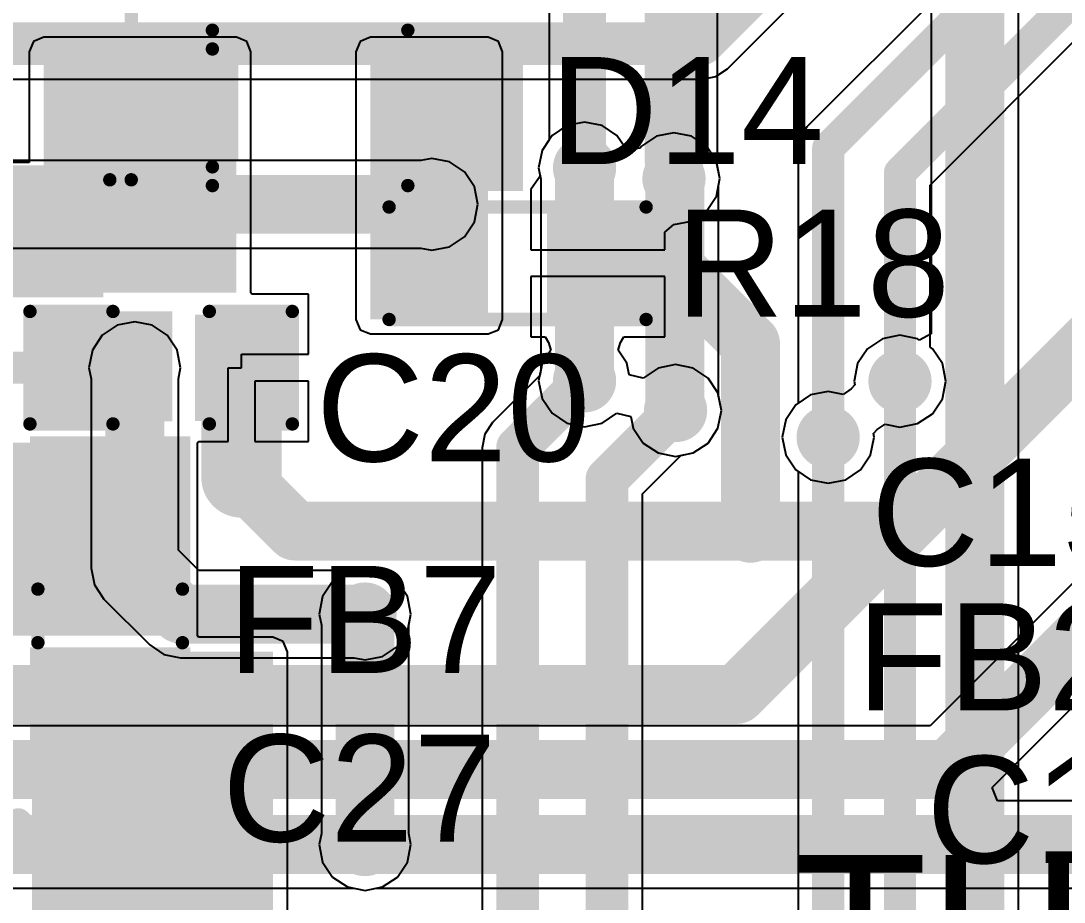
# Model space of a CAD drawing. Header units: millimetres. Extents: x -0.27 to 4.7, y -0.39 to 2.83.
# Drawn here: x 3.1185 to 3.5081, y 0.3464 to 0.6755 of the extents above; entities that cross this region are included whole.
import ezdxf

# ---------------------------------------------------------------- set-up
doc = ezdxf.new("R2010")
doc.units = ezdxf.units.MM
doc.header["$MEASUREMENT"] = 0
for name, color, linetype in [('BottomLayer', 5, 'Continuous'), ('BottomSolder', 6, 'Continuous'), ('TopLayer', 1, 'Continuous'), ('TopOverlay', 2, 'Continuous'), ('TopPaste', 8, 'Continuous'), ('TopSolder', 216, 'Continuous'), ('ViaHoleLayer', 16, 'Continuous')]:
    doc.layers.add(name, color=color, linetype=linetype)
doc.styles.add('Arial', font='', dxfattribs={"height": 0.2})
doc.styles.get('Arial').set_extended_font_data('Arial')

# ---------------------------------------------------------------- blocks, each defined once
blk = doc.blocks.new('14_TSSOP_50')
at = {"layer": 'TopLayer'}
for points in [[(-0.12992, 0.08563), (-0.08858, 0.08563), (-0.08858, 0.06791), (-0.12992, 0.06791)], [(0.08858, 0.08563), (0.12992, 0.08563), (0.12992, 0.06791), (0.08858, 0.06791)], [(-0.12992, 0.06004), (-0.08858, 0.06004), (-0.08858, 0.04232), (-0.12992, 0.04232)], [(0.08858, 0.06004), (0.12992, 0.06004), (0.12992, 0.04232), (0.08858, 0.04232)], [(-0.12992, 0.03445), (-0.08858, 0.03445), (-0.08858, 0.01673), (-0.12992, 0.01673)], [(0.08858, 0.03445), (0.12992, 0.03445), (0.12992, 0.01673), (0.08858, 0.01673)], [(-0.12992, 0.00886), (-0.08858, 0.00886), (-0.08858, -0.00886), (-0.12992, -0.00886)], [(0.08858, 0.00886), (0.12992, 0.00886), (0.12992, -0.00886), (0.08858, -0.00886)], [(-0.12992, -0.01673), (-0.08858, -0.01673), (-0.08858, -0.03445), (-0.12992, -0.03445)], [(0.08858, -0.01673), (0.12992, -0.01673), (0.12992, -0.03445), (0.08858, -0.03445)], [(-0.12992, -0.04232), (-0.08858, -0.04232), (-0.08858, -0.06004), (-0.12992, -0.06004)], [(0.08858, -0.04232), (0.12992, -0.04232), (0.12992, -0.06004), (0.08858, -0.06004)], [(-0.12992, -0.06791), (-0.08858, -0.06791), (-0.08858, -0.08563), (-0.12992, -0.08563)], [(0.08858, -0.06791), (0.12992, -0.06791), (0.12992, -0.08563), (0.08858, -0.08563)]]:
    blk.add_hatch(color=1, dxfattribs=at).paths.add_polyline_path(points)
at = {"layer": 'TopOverlay'}
blk.add_hatch(color=2, dxfattribs=at).paths.add_polyline_path([(-0.084, 0.068), (-0.073, 0.068), (-0.073, 0.086), (-0.084, 0.086)])
at = {"layer": 'TopPaste'}
for points in [[(-0.12992, 0.08563), (-0.08858, 0.08563), (-0.08858, 0.06791), (-0.12992, 0.06791)], [(0.08858, 0.08563), (0.12992, 0.08563), (0.12992, 0.06791), (0.08858, 0.06791)], [(-0.12992, 0.06004), (-0.08858, 0.06004), (-0.08858, 0.04232), (-0.12992, 0.04232)], [(0.08858, 0.06004), (0.12992, 0.06004), (0.12992, 0.04232), (0.08858, 0.04232)], [(-0.12992, 0.03445), (-0.08858, 0.03445), (-0.08858, 0.01673), (-0.12992, 0.01673)], [(0.08858, 0.03445), (0.12992, 0.03445), (0.12992, 0.01673), (0.08858, 0.01673)], [(-0.12992, 0.00886), (-0.08858, 0.00886), (-0.08858, -0.00886), (-0.12992, -0.00886)], [(0.08858, 0.00886), (0.12992, 0.00886), (0.12992, -0.00886), (0.08858, -0.00886)], [(-0.12992, -0.01673), (-0.08858, -0.01673), (-0.08858, -0.03445), (-0.12992, -0.03445)], [(0.08858, -0.01673), (0.12992, -0.01673), (0.12992, -0.03445), (0.08858, -0.03445)], [(-0.12992, -0.04232), (-0.08858, -0.04232), (-0.08858, -0.06004), (-0.12992, -0.06004)], [(0.08858, -0.04232), (0.12992, -0.04232), (0.12992, -0.06004), (0.08858, -0.06004)], [(-0.12992, -0.06791), (-0.08858, -0.06791), (-0.08858, -0.08563), (-0.12992, -0.08563)], [(0.08858, -0.06791), (0.12992, -0.06791), (0.12992, -0.08563), (0.08858, -0.08563)]]:
    blk.add_hatch(color=8, dxfattribs=at).paths.add_polyline_path(points)
at = {"layer": 'TopSolder'}
for points in [[(-0.13392, 0.08963), (-0.08458, 0.08963), (-0.08458, 0.06391), (-0.13392, 0.06391)], [(0.08458, 0.08963), (0.13392, 0.08963), (0.13392, 0.06391), (0.08458, 0.06391)], [(-0.13392, 0.06404), (-0.08458, 0.06404), (-0.08458, 0.03832), (-0.13392, 0.03832)], [(0.08458, 0.06404), (0.13392, 0.06404), (0.13392, 0.03832), (0.08458, 0.03832)], [(-0.13392, 0.03845), (-0.08458, 0.03845), (-0.08458, 0.01273), (-0.13392, 0.01273)], [(0.08458, 0.03845), (0.13392, 0.03845), (0.13392, 0.01273), (0.08458, 0.01273)], [(-0.13392, 0.01286), (-0.08458, 0.01286), (-0.08458, -0.01286), (-0.13392, -0.01286)], [(0.08458, 0.01286), (0.13392, 0.01286), (0.13392, -0.01286), (0.08458, -0.01286)], [(-0.13392, -0.01273), (-0.08458, -0.01273), (-0.08458, -0.03845), (-0.13392, -0.03845)], [(0.08458, -0.01273), (0.13392, -0.01273), (0.13392, -0.03845), (0.08458, -0.03845)], [(-0.13392, -0.03832), (-0.08458, -0.03832), (-0.08458, -0.06404), (-0.13392, -0.06404)], [(0.08458, -0.03832), (0.13392, -0.03832), (0.13392, -0.06404), (0.08458, -0.06404)], [(-0.13392, -0.06391), (-0.08458, -0.06391), (-0.08458, -0.08963), (-0.13392, -0.08963)], [(0.08458, -0.06391), (0.13392, -0.06391), (0.13392, -0.08963), (0.08458, -0.08963)]]:
    blk.add_hatch(color=216, dxfattribs=at).paths.add_polyline_path(points)
at = {"layer": 'TopOverlay'}
for points, const_width in [([(-0.09, 0.1), (-0.09, 0.092)], 0.005), ([(-0.09, 0.1), (0.09, 0.1)], 0.005), ([(0.09, 0.1), (0.09, 0.092)], 0.005), ([(-0.141, 0.082), (-0.141, 0.072)], 0.00787), ([(-0.141, 0.082), (-0.136, 0.077)], 0.00787), ([(-0.136, 0.077), (-0.141, 0.072)], 0.00787), ([(-0.09, -0.092), (-0.09, -0.1)], 0.005), ([(0.09, -0.092), (0.09, -0.1)], 0.005), ([(-0.09, -0.1), (0.09, -0.1)], 0.005)]:
    blk.add_lwpolyline(points, dxfattribs=dict(at, const_width=const_width))
for points, const_width in [([(-0.09125, 0.1, 1), (-0.08875, 0.1, 1)], 0.0025), ([(-0.09125, 0.1, 1), (-0.08875, 0.1, 1)], 0.0025), ([(0.08875, 0.1, 1), (0.09125, 0.1, 1)], 0.0025), ([(0.08875, 0.1, 1), (0.09125, 0.1, 1)], 0.0025), ([(-0.09125, 0.092, 1), (-0.08875, 0.092, 1)], 0.0025), ([(0.08875, 0.092, 1), (0.09125, 0.092, 1)], 0.0025), ([(-0.14297, 0.082, 1), (-0.13903, 0.082, 1)], 0.00394), ([(-0.14297, 0.082, 1), (-0.13903, 0.082, 1)], 0.00394), ([(-0.13797, 0.077, 1), (-0.13403, 0.077, 1)], 0.00394), ([(-0.13797, 0.077, 1), (-0.13403, 0.077, 1)], 0.00394), ([(-0.14297, 0.072, 1), (-0.13903, 0.072, 1)], 0.00394), ([(-0.14297, 0.072, 1), (-0.13903, 0.072, 1)], 0.00394), ([(-0.09125, -0.092, 1), (-0.08875, -0.092, 1)], 0.0025), ([(0.08875, -0.092, 1), (0.09125, -0.092, 1)], 0.0025), ([(-0.09125, -0.1, 1), (-0.08875, -0.1, 1)], 0.0025), ([(-0.09125, -0.1, 1), (-0.08875, -0.1, 1)], 0.0025), ([(0.08875, -0.1, 1), (0.09125, -0.1, 1)], 0.0025), ([(0.08875, -0.1, 1), (0.09125, -0.1, 1)], 0.0025)]:
    blk.add_lwpolyline(points, format="xyb", close=True, dxfattribs=dict(at, const_width=const_width))
blk = doc.blocks.new('R___0603_84')
at = {"layer": 'TopLayer'}
for points in [[(-0.015, 0.0175), (-0.015, -0.0175), (-0.045, -0.0175), (-0.045, 0.0175)], [(0.045, 0.0175), (0.045, -0.0175), (0.015, -0.0175), (0.015, 0.0175)]]:
    blk.add_hatch(color=1, dxfattribs=at).paths.add_polyline_path(points)
at = {"layer": 'TopPaste'}
for points in [[(-0.015, 0.0175), (-0.015, -0.0175), (-0.045, -0.0175), (-0.045, 0.0175)], [(0.045, 0.0175), (0.045, -0.0175), (0.015, -0.0175), (0.015, 0.0175)]]:
    blk.add_hatch(color=8, dxfattribs=at).paths.add_polyline_path(points)
at = {"layer": 'TopSolder'}
for points in [[(-0.011, 0.0215), (-0.011, -0.0215), (-0.049, -0.0215), (-0.049, 0.0215)], [(0.049, 0.0215), (0.049, -0.0215), (0.011, -0.0215), (0.011, 0.0215)]]:
    blk.add_hatch(color=216, dxfattribs=at).paths.add_polyline_path(points)
at = {"layer": 'TopOverlay', "const_width": 0.005}
for points in [[(-0.048, 0.021), (-0.048, -0.021)], [(0.048, 0.021), (-0.048, 0.021)], [(0.048, 0.021), (0.048, -0.021)], [(0.048, -0.021), (-0.048, -0.021)]]:
    blk.add_lwpolyline(points, dxfattribs=at)
at = {"layer": 'TopOverlay', "const_width": 0.0025}
for points in [[(-0.04925, 0.021, 1), (-0.04675, 0.021, 1)], [(-0.04925, 0.021, 1), (-0.04675, 0.021, 1)], [(0.04675, 0.021, 1), (0.04925, 0.021, 1)], [(0.04675, 0.021, 1), (0.04925, 0.021, 1)], [(-0.04925, -0.021, 1), (-0.04675, -0.021, 1)], [(-0.04925, -0.021, 1), (-0.04675, -0.021, 1)], [(0.04675, -0.021, 1), (0.04925, -0.021, 1)], [(0.04675, -0.021, 1), (0.04925, -0.021, 1)]]:
    blk.add_lwpolyline(points, format="xyb", close=True, dxfattribs=at)
blk = doc.blocks.new('I___0805_128')
at = {"layer": 'TopLayer'}
for points in [[(-0.06299, 0.02598), (-0.01575, 0.02598), (-0.01575, -0.02598), (-0.06299, -0.02598)], [(0.01575, 0.02598), (0.06299, 0.02598), (0.06299, -0.02598), (0.01575, -0.02598)]]:
    blk.add_hatch(color=1, dxfattribs=at).paths.add_polyline_path(points)
at = {"layer": 'TopPaste'}
for points in [[(-0.06299, 0.02598), (-0.01575, 0.02598), (-0.01575, -0.02598), (-0.06299, -0.02598)], [(0.01575, 0.02598), (0.06299, 0.02598), (0.06299, -0.02598), (0.01575, -0.02598)]]:
    blk.add_hatch(color=8, dxfattribs=at).paths.add_polyline_path(points)
at = {"layer": 'TopSolder'}
for points in [[(-0.06699, 0.02998), (-0.01175, 0.02998), (-0.01175, -0.02998), (-0.06699, -0.02998)], [(0.01175, 0.02998), (0.06699, 0.02998), (0.06699, -0.02998), (0.01175, -0.02998)]]:
    blk.add_hatch(color=216, dxfattribs=at).paths.add_polyline_path(points)
at = {"layer": 'TopOverlay', "const_width": 0.005}
for points in [[(-0.01, 0.027), (0.01, 0.027)], [(-0.01, -0.027), (0.01, -0.027)]]:
    blk.add_lwpolyline(points, dxfattribs=at)
at = {"layer": 'TopOverlay', "const_width": 0.0025}
for points in [[(-0.01125, 0.027, 1), (-0.00875, 0.027, 1)], [(0.00875, 0.027, 1), (0.01125, 0.027, 1)], [(-0.01125, -0.027, 1), (-0.00875, -0.027, 1)], [(0.00875, -0.027, 1), (0.01125, -0.027, 1)]]:
    blk.add_lwpolyline(points, format="xyb", close=True, dxfattribs=at)
blk = doc.blocks.new('SOD_323_153')
at = {"layer": 'TopLayer'}
for points in [[(-0.02953, -0.01772), (-0.06102, -0.01772), (-0.06102, 0.01772), (-0.02953, 0.01772)], [(0.06102, -0.01772), (0.02953, -0.01772), (0.02953, 0.01772), (0.06102, 0.01772)]]:
    blk.add_hatch(color=1, dxfattribs=at).paths.add_polyline_path(points)
at = {"layer": 'TopOverlay'}
for points in [[(-0.079, 0.019), (-0.036, 0.019), (-0.036, 0.031), (-0.079, 0.031)], [(-0.079, -0.02), (-0.062, -0.02), (-0.062, 0.02), (-0.079, 0.02)], [(-0.079, -0.031), (-0.036, -0.031), (-0.036, -0.019), (-0.079, -0.019)]]:
    blk.add_hatch(color=2, dxfattribs=at).paths.add_polyline_path(points)
at = {"layer": 'TopPaste'}
for points in [[(-0.02953, -0.01772), (-0.06102, -0.01772), (-0.06102, 0.01772), (-0.02953, 0.01772)], [(0.06102, -0.01772), (0.02953, -0.01772), (0.02953, 0.01772), (0.06102, 0.01772)]]:
    blk.add_hatch(color=8, dxfattribs=at).paths.add_polyline_path(points)
at = {"layer": 'TopSolder'}
for points in [[(-0.02736, -0.01988), (-0.06319, -0.01988), (-0.06319, 0.01988), (-0.02736, 0.01988)], [(0.06319, -0.01988), (0.02736, -0.01988), (0.02736, 0.01988), (0.06319, 0.01988)]]:
    blk.add_hatch(color=216, dxfattribs=at).paths.add_polyline_path(points)
at = {"layer": 'TopOverlay', "const_width": 0.005}
for points in [[(0.037, 0.029), (-0.036, 0.029)], [(0.037, 0.029), (0.037, 0.022)], [(0.037, -0.022), (0.037, -0.029)], [(0.037, -0.029), (-0.036, -0.029)]]:
    blk.add_lwpolyline(points, dxfattribs=at)
at = {"layer": 'TopOverlay', "const_width": 0.0025}
for points in [[(-0.03725, 0.029, 1), (-0.03475, 0.029, 1)], [(0.03575, 0.029, 1), (0.03825, 0.029, 1)], [(0.03575, 0.029, 1), (0.03825, 0.029, 1)], [(0.03575, 0.022, 1), (0.03825, 0.022, 1)], [(0.03575, -0.022, 1), (0.03825, -0.022, 1)], [(-0.03725, -0.029, 1), (-0.03475, -0.029, 1)], [(0.03575, -0.029, 1), (0.03825, -0.029, 1)], [(0.03575, -0.029, 1), (0.03825, -0.029, 1)]]:
    blk.add_lwpolyline(points, format="xyb", close=True, dxfattribs=at)
blk = doc.blocks.new('C___0603_197')
at = {"layer": 'TopLayer'}
for points in [[(-0.015, 0.0175), (-0.015, -0.0175), (-0.045, -0.0175), (-0.045, 0.0175)], [(0.045, 0.0175), (0.045, -0.0175), (0.015, -0.0175), (0.015, 0.0175)]]:
    blk.add_hatch(color=1, dxfattribs=at).paths.add_polyline_path(points)
at = {"layer": 'TopPaste'}
for points in [[(-0.015, 0.0175), (-0.015, -0.0175), (-0.045, -0.0175), (-0.045, 0.0175)], [(0.045, 0.0175), (0.045, -0.0175), (0.015, -0.0175), (0.015, 0.0175)]]:
    blk.add_hatch(color=8, dxfattribs=at).paths.add_polyline_path(points)
at = {"layer": 'TopSolder'}
for points in [[(-0.01264, 0.01986), (-0.01264, -0.01986), (-0.04736, -0.01986), (-0.04736, 0.01986)], [(0.04736, 0.01986), (0.04736, -0.01986), (0.01264, -0.01986), (0.01264, 0.01986)]]:
    blk.add_hatch(color=216, dxfattribs=at).paths.add_polyline_path(points)
at = {"layer": 'TopOverlay', "const_width": 0.005}
for points in [[(-0.049, 0.021), (-0.049, -0.021)], [(-0.018, 0.021), (-0.049, 0.021)], [(0.049, 0.021), (0.018, 0.021)], [(0.049, 0.021), (0.049, -0.021)], [(-0.018, -0.021), (-0.049, -0.021)], [(0.049, -0.021), (0.018, -0.021)]]:
    blk.add_lwpolyline(points, dxfattribs=at)
at = {"layer": 'TopOverlay', "const_width": 0.0025}
for points in [[(-0.05025, 0.021, 1), (-0.04775, 0.021, 1)], [(-0.05025, 0.021, 1), (-0.04775, 0.021, 1)], [(-0.01925, 0.021, 1), (-0.01675, 0.021, 1)], [(0.01675, 0.021, 1), (0.01925, 0.021, 1)], [(0.04775, 0.021, 1), (0.05025, 0.021, 1)], [(0.04775, 0.021, 1), (0.05025, 0.021, 1)], [(-0.05025, -0.021, 1), (-0.04775, -0.021, 1)], [(-0.05025, -0.021, 1), (-0.04775, -0.021, 1)], [(-0.01925, -0.021, 1), (-0.01675, -0.021, 1)], [(0.01675, -0.021, 1), (0.01925, -0.021, 1)], [(0.04775, -0.021, 1), (0.05025, -0.021, 1)], [(0.04775, -0.021, 1), (0.05025, -0.021, 1)]]:
    blk.add_lwpolyline(points, format="xyb", close=True, dxfattribs=at)

msp = doc.modelspace()

# ---------------------------------------------------------------- hatches: boundary and pattern name
at = {"layer": 'BottomLayer'}
h = msp.add_hatch(color=5, dxfattribs=at)
edge = h.paths.add_edge_path()
edge.add_arc((3.329, 0.62059), 0.01181, 0, 360)
h = msp.add_hatch(color=5, dxfattribs=at)
edge = h.paths.add_edge_path()
edge.add_arc((3.36241, 0.61659), 0.01181, 0, 360)
h = msp.add_hatch(color=5, dxfattribs=at)
edge = h.paths.add_edge_path()
edge.add_arc((3.272, 0.607), 0.01181, 0, 360)
h = msp.add_hatch(color=5, dxfattribs=at)
edge = h.paths.add_edge_path()
edge.add_arc((3.161, 0.546), 0.01181, 0, 360)
h = msp.add_hatch(color=5, dxfattribs=at)
edge = h.paths.add_edge_path()
edge.add_arc((3.329, 0.54111), 0.01181, 0, 360)
h = msp.add_hatch(color=5, dxfattribs=at)
edge = h.paths.add_edge_path()
edge.add_arc((3.44682, 0.54095), 0.01181, 0, 360)
h = msp.add_hatch(color=5, dxfattribs=at)
edge = h.paths.add_edge_path()
edge.add_arc((3.363, 0.53), 0.01181, 0, 360)
h = msp.add_hatch(color=5, dxfattribs=at)
edge = h.paths.add_edge_path()
edge.add_arc((3.42, 0.52), 0.01181, 0, 360)
h = msp.add_hatch(color=5, dxfattribs=at)
edge = h.paths.add_edge_path()
edge.add_arc((3.20086, 0.505), 0.01181, 0, 360)
h = msp.add_hatch(color=5, dxfattribs=at)
edge = h.paths.add_edge_path()
edge.add_arc((3.391, 0.485), 0.01181, 0, 360)
h = msp.add_hatch(color=5, dxfattribs=at)
edge = h.paths.add_edge_path()
edge.add_arc((3.247, 0.454), 0.01181, 0, 360)
h = msp.add_hatch(color=5, dxfattribs=at)
edge = h.paths.add_edge_path()
edge.add_arc((3.247, 0.36795), 0.01181, 0, 360)
at = {"layer": 'BottomSolder'}
h = msp.add_hatch(color=6, dxfattribs=at)
edge = h.paths.add_edge_path()
edge.add_arc((3.329, 0.62059), 0.00591, 0, 360)
h = msp.add_hatch(color=6, dxfattribs=at)
edge = h.paths.add_edge_path()
edge.add_arc((3.36241, 0.61659), 0.00591, 0, 360)
h = msp.add_hatch(color=6, dxfattribs=at)
edge = h.paths.add_edge_path()
edge.add_arc((3.272, 0.607), 0.00591, 0, 360)
h = msp.add_hatch(color=6, dxfattribs=at)
edge = h.paths.add_edge_path()
edge.add_arc((3.161, 0.546), 0.00591, 0, 360)
h = msp.add_hatch(color=6, dxfattribs=at)
edge = h.paths.add_edge_path()
edge.add_arc((3.329, 0.54111), 0.00591, 0, 360)
h = msp.add_hatch(color=6, dxfattribs=at)
edge = h.paths.add_edge_path()
edge.add_arc((3.44682, 0.54095), 0.00591, 0, 360)
h = msp.add_hatch(color=6, dxfattribs=at)
edge = h.paths.add_edge_path()
edge.add_arc((3.363, 0.53), 0.00591, 0, 360)
h = msp.add_hatch(color=6, dxfattribs=at)
edge = h.paths.add_edge_path()
edge.add_arc((3.42, 0.52), 0.00591, 0, 360)
h = msp.add_hatch(color=6, dxfattribs=at)
edge = h.paths.add_edge_path()
edge.add_arc((3.20086, 0.505), 0.00591, 0, 360)
h = msp.add_hatch(color=6, dxfattribs=at)
edge = h.paths.add_edge_path()
edge.add_arc((3.391, 0.485), 0.00591, 0, 360)
h = msp.add_hatch(color=6, dxfattribs=at)
edge = h.paths.add_edge_path()
edge.add_arc((3.247, 0.454), 0.00591, 0, 360)
h = msp.add_hatch(color=6, dxfattribs=at)
edge = h.paths.add_edge_path()
edge.add_arc((3.247, 0.36795), 0.00591, 0, 360)
at = {"layer": 'TopLayer'}
for points in [[(3.127, 0.574), (3.199, 0.574), (3.199, 0.664), (3.127, 0.664)], [(3.249, 0.564), (3.293, 0.564), (3.293, 0.664), (3.249, 0.664)], [(3.12186, 0.526), (3.175, 0.526), (3.175, 0.567), (3.12186, 0.567)], [(3.06982, 0.446), (3.179, 0.446), (3.179, 0.51795), (3.06982, 0.51795)], [(3.12262, 0.19195), (3.21262, 0.19195), (3.21262, 0.43995), (3.12262, 0.43995)]]:
    msp.add_hatch(color=1, dxfattribs=at).paths.add_polyline_path(points)
h = msp.add_hatch(color=1, dxfattribs=at)
edge = h.paths.add_edge_path()
edge.add_arc((3.329, 0.62059), 0.01181, 0, 360)
h = msp.add_hatch(color=1, dxfattribs=at)
edge = h.paths.add_edge_path()
edge.add_arc((3.36241, 0.61659), 0.01181, 0, 360)
h = msp.add_hatch(color=1, dxfattribs=at)
edge = h.paths.add_edge_path()
edge.add_arc((3.272, 0.607), 0.01181, 0, 360)
h = msp.add_hatch(color=1, dxfattribs=at)
edge = h.paths.add_edge_path()
edge.add_arc((3.161, 0.546), 0.01181, 0, 360)
h = msp.add_hatch(color=1, dxfattribs=at)
edge = h.paths.add_edge_path()
edge.add_arc((3.329, 0.54111), 0.01181, 0, 360)
h = msp.add_hatch(color=1, dxfattribs=at)
edge = h.paths.add_edge_path()
edge.add_arc((3.44682, 0.54095), 0.01181, 0, 360)
h = msp.add_hatch(color=1, dxfattribs=at)
edge = h.paths.add_edge_path()
edge.add_arc((3.363, 0.53), 0.01181, 0, 360)
h = msp.add_hatch(color=1, dxfattribs=at)
edge = h.paths.add_edge_path()
edge.add_arc((3.42, 0.52), 0.01181, 0, 360)
h = msp.add_hatch(color=1, dxfattribs=at)
edge = h.paths.add_edge_path()
edge.add_arc((3.20086, 0.505), 0.01181, 0, 360)
h = msp.add_hatch(color=1, dxfattribs=at)
edge = h.paths.add_edge_path()
edge.add_arc((3.391, 0.485), 0.01181, 0, 360)
h = msp.add_hatch(color=1, dxfattribs=at)
edge = h.paths.add_edge_path()
edge.add_arc((3.247, 0.454), 0.01181, 0, 360)
h = msp.add_hatch(color=1, dxfattribs=at)
edge = h.paths.add_edge_path()
edge.add_arc((3.247, 0.36795), 0.01181, 0, 360)
at = {"layer": 'TopSolder'}
h = msp.add_hatch(color=216, dxfattribs=at)
edge = h.paths.add_edge_path()
edge.add_arc((3.329, 0.62059), 0.00591, 0, 360)
h = msp.add_hatch(color=216, dxfattribs=at)
edge = h.paths.add_edge_path()
edge.add_arc((3.36241, 0.61659), 0.00591, 0, 360)
h = msp.add_hatch(color=216, dxfattribs=at)
edge = h.paths.add_edge_path()
edge.add_arc((3.272, 0.607), 0.00591, 0, 360)
h = msp.add_hatch(color=216, dxfattribs=at)
edge = h.paths.add_edge_path()
edge.add_arc((3.161, 0.546), 0.00591, 0, 360)
h = msp.add_hatch(color=216, dxfattribs=at)
edge = h.paths.add_edge_path()
edge.add_arc((3.329, 0.54111), 0.00591, 0, 360)
h = msp.add_hatch(color=216, dxfattribs=at)
edge = h.paths.add_edge_path()
edge.add_arc((3.44682, 0.54095), 0.00591, 0, 360)
h = msp.add_hatch(color=216, dxfattribs=at)
edge = h.paths.add_edge_path()
edge.add_arc((3.363, 0.53), 0.00591, 0, 360)
h = msp.add_hatch(color=216, dxfattribs=at)
edge = h.paths.add_edge_path()
edge.add_arc((3.42, 0.52), 0.00591, 0, 360)
h = msp.add_hatch(color=216, dxfattribs=at)
edge = h.paths.add_edge_path()
edge.add_arc((3.20086, 0.505), 0.00591, 0, 360)
h = msp.add_hatch(color=216, dxfattribs=at)
edge = h.paths.add_edge_path()
edge.add_arc((3.391, 0.485), 0.00591, 0, 360)
h = msp.add_hatch(color=216, dxfattribs=at)
edge = h.paths.add_edge_path()
edge.add_arc((3.247, 0.454), 0.00591, 0, 360)
h = msp.add_hatch(color=216, dxfattribs=at)
edge = h.paths.add_edge_path()
edge.add_arc((3.247, 0.36795), 0.00591, 0, 360)
at = {"layer": 'ViaHoleLayer'}
h = msp.add_hatch(color=16, dxfattribs=at)
edge = h.paths.add_edge_path()
edge.add_arc((3.329, 0.62059), 0.00591, 0, 360)
h = msp.add_hatch(color=16, dxfattribs=at)
edge = h.paths.add_edge_path()
edge.add_arc((3.36241, 0.61659), 0.00591, 0, 360)
h = msp.add_hatch(color=16, dxfattribs=at)
edge = h.paths.add_edge_path()
edge.add_arc((3.272, 0.607), 0.00591, 0, 360)
h = msp.add_hatch(color=16, dxfattribs=at)
edge = h.paths.add_edge_path()
edge.add_arc((3.161, 0.546), 0.00591, 0, 360)
h = msp.add_hatch(color=16, dxfattribs=at)
edge = h.paths.add_edge_path()
edge.add_arc((3.329, 0.54111), 0.00591, 0, 360)
h = msp.add_hatch(color=16, dxfattribs=at)
edge = h.paths.add_edge_path()
edge.add_arc((3.44682, 0.54095), 0.00591, 0, 360)
h = msp.add_hatch(color=16, dxfattribs=at)
edge = h.paths.add_edge_path()
edge.add_arc((3.363, 0.53), 0.00591, 0, 360)
h = msp.add_hatch(color=16, dxfattribs=at)
edge = h.paths.add_edge_path()
edge.add_arc((3.42, 0.52), 0.00591, 0, 360)
h = msp.add_hatch(color=16, dxfattribs=at)
edge = h.paths.add_edge_path()
edge.add_arc((3.20086, 0.505), 0.00591, 0, 360)
h = msp.add_hatch(color=16, dxfattribs=at)
edge = h.paths.add_edge_path()
edge.add_arc((3.391, 0.485), 0.00591, 0, 360)
h = msp.add_hatch(color=16, dxfattribs=at)
edge = h.paths.add_edge_path()
edge.add_arc((3.247, 0.454), 0.00591, 0, 360)
h = msp.add_hatch(color=16, dxfattribs=at)
edge = h.paths.add_edge_path()
edge.add_arc((3.247, 0.36795), 0.00591, 0, 360)

# ---------------------------------------------------------------- linework, layer by layer
at = {"layer": 'BottomLayer'}
for p, q in [((3.49107, 0.71493), (3.41207, 0.63593)), ((3.38237, 0.65763), (3.41737, 0.69263)), ((3.45804, 0.61418), (3.51465, 0.67078)), ((3.373, 0.65375), (3.37807, 0.65475)), ((3.37807, 0.65475), (3.38237, 0.65763)), ((3.09167, 0.65375), (3.373, 0.65375)), ((3.32244, 0.63643), (3.31688, 0.63271)), ((3.329, 0.63773), (3.32244, 0.63643)), ((3.33556, 0.63643), (3.329, 0.63773)), ((3.34112, 0.63271), (3.33556, 0.63643)), ((3.41207, 0.63593), (3.40964, 0.63229)), ((3.31688, 0.63271), (3.31316, 0.62715)), ((3.34403, 0.62836), (3.34112, 0.63271)), ((3.35585, 0.63243), (3.35029, 0.62871)), ((3.36241, 0.63373), (3.35585, 0.63243)), ((3.36896, 0.63243), (3.36241, 0.63373)), ((3.37453, 0.62871), (3.36896, 0.63243)), ((3.40964, 0.63229), (3.40878, 0.628)), ((3.34822, 0.6277), (3.34403, 0.62836)), ((3.34978, 0.62795), (3.34822, 0.6277)), ((3.35029, 0.62871), (3.34978, 0.62795)), ((3.37824, 0.62315), (3.37453, 0.62871)), ((3.40878, 0.628), (3.40878, 0.628)), ((3.40878, 0.628), (3.40878, 0.53272)), ((3.272, 0.62414), (3.26784, 0.62331)), ((3.27856, 0.62284), (3.272, 0.62414)), ((3.31316, 0.62715), (3.31186, 0.62059)), ((3.26784, 0.62331), (3.08529, 0.62331)), ((3.28412, 0.61912), (3.27856, 0.62284)), ((3.31186, 0.62059), (3.31269, 0.61644)), ((3.37955, 0.61659), (3.37824, 0.62315)), ((3.28784, 0.61356), (3.28412, 0.61912)), ((3.31269, 0.61644), (3.31269, 0.54526)), ((3.37903, 0.614), (3.37955, 0.61659)), ((3.28914, 0.607), (3.28784, 0.61356)), ((3.37903, 0.53559), (3.37903, 0.614)), ((3.45804, 0.55367), (3.45804, 0.61418)), ((3.28784, 0.60044), (3.28914, 0.607)), ((3.28412, 0.59488), (3.28784, 0.60044)), ((3.27856, 0.59116), (3.28412, 0.59488)), ((2.878, 0.59069), (3.26784, 0.59069)), ((3.26784, 0.59069), (3.272, 0.58986)), ((3.272, 0.58986), (3.27856, 0.59116)), ((3.63427, 0.58847), (3.45812, 0.41231)), ((3.15444, 0.56184), (3.14888, 0.55812)), ((3.161, 0.56314), (3.15444, 0.56184)), ((3.16756, 0.56184), (3.161, 0.56314)), ((3.17312, 0.55812), (3.16756, 0.56184)), ((3.14888, 0.55812), (3.14516, 0.55256)), ((3.17684, 0.55256), (3.17312, 0.55812)), ((3.48121, 0.38926), (3.65256, 0.56062)), ((3.45894, 0.55307), (3.45804, 0.55367)), ((3.14516, 0.55256), (3.14386, 0.546)), ((3.17814, 0.546), (3.17684, 0.55256)), ((3.46266, 0.54751), (3.45894, 0.55307)), ((3.14386, 0.546), (3.14469, 0.54184)), ((3.17731, 0.54184), (3.17814, 0.546)), ((3.46396, 0.54095), (3.46266, 0.54751)), ((3.14469, 0.54184), (3.14469, 0.47114)), ((3.17731, 0.4779), (3.17731, 0.54184)), ((3.31269, 0.54526), (3.31186, 0.54111)), ((3.31186, 0.54111), (3.31316, 0.53455)), ((3.46266, 0.53439), (3.46396, 0.54095)), ((3.31316, 0.53455), (3.31688, 0.52899)), ((3.38014, 0.53), (3.37903, 0.53559)), ((3.45894, 0.52883), (3.46266, 0.53439)), ((3.37884, 0.52344), (3.38014, 0.53)), ((3.40788, 0.53212), (3.40416, 0.52656)), ((3.40878, 0.53272), (3.40788, 0.53212)), ((3.31688, 0.52899), (3.32244, 0.52527)), ((3.33556, 0.52527), (3.34112, 0.52899)), ((3.34112, 0.52899), (3.34631, 0.52775)), ((3.34631, 0.52775), (3.34716, 0.52344)), ((3.40416, 0.52656), (3.40286, 0.52)), ((3.45338, 0.52511), (3.45894, 0.52883)), ((3.32244, 0.52527), (3.329, 0.52397)), ((3.329, 0.52397), (3.33556, 0.52527)), ((3.34716, 0.52344), (3.35088, 0.51788)), ((3.37512, 0.51788), (3.37884, 0.52344)), ((3.43687, 0.52137), (3.43825, 0.5229)), ((3.43825, 0.5229), (3.44126, 0.52491)), ((3.44126, 0.52491), (3.44682, 0.52381)), ((3.44682, 0.52381), (3.45338, 0.52511)), ((3.40286, 0.52), (3.40416, 0.51344)), ((3.43584, 0.51344), (3.43714, 0.52)), ((3.43714, 0.52), (3.43687, 0.52137)), ((3.35088, 0.51788), (3.35644, 0.51416)), ((3.36956, 0.51416), (3.37512, 0.51788)), ((3.35644, 0.51416), (3.363, 0.51286)), ((3.363, 0.51286), (3.36956, 0.51416)), ((3.40416, 0.51344), (3.40788, 0.50788)), ((3.43212, 0.50788), (3.43584, 0.51344)), ((3.40788, 0.50788), (3.41344, 0.50416)), ((3.42656, 0.50416), (3.43212, 0.50788)), ((3.41344, 0.50416), (3.42, 0.50286)), ((3.42, 0.50286), (3.42656, 0.50416)), ((3.1849, 0.47031), (3.17731, 0.4779)), ((3.14469, 0.47114), (3.14593, 0.4649)), ((3.24284, 0.47031), (3.1849, 0.47031)), ((3.247, 0.47114), (3.24284, 0.47031)), ((3.25356, 0.46984), (3.247, 0.47114)), ((3.25912, 0.46612), (3.25356, 0.46984)), ((3.14593, 0.4649), (3.14946, 0.45961)), ((3.26284, 0.46056), (3.25912, 0.46612)), ((3.26414, 0.454), (3.26284, 0.46056)), ((3.14946, 0.45961), (3.16661, 0.44246)), ((3.26284, 0.44744), (3.26414, 0.454)), ((3.25912, 0.44188), (3.26284, 0.44744)), ((3.16661, 0.44246), (3.1719, 0.43893)), ((3.25356, 0.43816), (3.25912, 0.44188)), ((3.1719, 0.43893), (3.17814, 0.43769)), ((3.17814, 0.43769), (3.24284, 0.43769)), ((3.24284, 0.43769), (3.247, 0.43686)), ((3.247, 0.43686), (3.25356, 0.43816)), ((3.45812, 0.41231), (2.78276, 0.41231)), ((3.48328, 0.38426), (3.48121, 0.38926)), ((3.81719, 0.38426), (3.48328, 0.38426)), ((2.0209, 0.35164), (3.24284, 0.35164)), ((3.24284, 0.35164), (3.247, 0.35081)), ((3.247, 0.35081), (3.25116, 0.35164)), ((3.25116, 0.35164), (3.82395, 0.35164))]:
    msp.add_line(p, q, dxfattribs=at)
for points, const_width in [([(3.373, 0.667), (3.408, 0.702)], 0.016), ([(3.42, 0.628), (3.499, 0.707)], 0.012), ([(3.44682, 0.61882), (3.51, 0.682)], 0.012), ([(2.918, 0.667), (3.373, 0.667)], 0.016), ([(3.44687, 0.485), (3.59651, 0.63464)], 0.022), ([(3.329, 0.54111), (3.329, 0.62059)], 0.022), ([(3.42, 0.52), (3.42, 0.628)], 0.012), ([(3.36272, 0.53028), (3.36272, 0.61628)], 0.022), ([(3.44682, 0.54095), (3.44682, 0.61882)], 0.012), ([(2.878, 0.607), (3.272, 0.607)], 0.022), ([(3.46487, 0.396), (3.64581, 0.57693)], 0.022), ([(3.161, 0.47114), (3.161, 0.546)], 0.022), ([(3.36272, 0.53028), (3.363, 0.53)], 0.022), ([(3.20086, 0.505), (3.22086, 0.485)], 0.022), ([(3.22086, 0.485), (3.391, 0.485)], 0.022), ([(3.38582, 0.424), (3.44682, 0.485)], 0.022), ([(3.391, 0.485), (3.44682, 0.485)], 0.022), ([(3.44682, 0.485), (3.44687, 0.485)], 0.022), ([(3.161, 0.47114), (3.17814, 0.454)], 0.022), ([(3.17814, 0.454), (3.247, 0.454)], 0.022), ([(3.064, 0.424), (3.38582, 0.424)], 0.022), ([(2.776, 0.396), (3.46487, 0.396)], 0.022), ([(2.74405, 0.36795), (3.247, 0.36795)], 0.022), ([(3.247, 0.36795), (3.82395, 0.36795)], 0.022)]:
    msp.add_lwpolyline(points, dxfattribs=dict(at, const_width=const_width))
for points, const_width in [([(3.369, 0.667, 1), (3.377, 0.667, 1)], 0.008), ([(3.369, 0.667, 1), (3.377, 0.667, 1)], 0.008), ([(3.3235, 0.62059, 1), (3.3345, 0.62059, 1)], 0.011), ([(3.417, 0.628, 1), (3.423, 0.628, 1)], 0.006), ([(3.417, 0.628, 1), (3.423, 0.628, 1)], 0.006), ([(3.35722, 0.61628, 1), (3.36822, 0.61628, 1)], 0.011), ([(3.44382, 0.61882, 1), (3.44982, 0.61882, 1)], 0.006), ([(3.44382, 0.61882, 1), (3.44982, 0.61882, 1)], 0.006), ([(3.2665, 0.607, 1), (3.2775, 0.607, 1)], 0.011), ([(3.1555, 0.546, 1), (3.1665, 0.546, 1)], 0.011), ([(3.3235, 0.54111, 1), (3.3345, 0.54111, 1)], 0.011), ([(3.44382, 0.54095, 1), (3.44982, 0.54095, 1)], 0.006), ([(3.35722, 0.53028, 1), (3.36822, 0.53028, 1)], 0.011), ([(3.35722, 0.53028, 1), (3.36822, 0.53028, 1)], 0.011), ([(3.3575, 0.53, 1), (3.3685, 0.53, 1)], 0.011), ([(3.417, 0.52, 1), (3.423, 0.52, 1)], 0.006), ([(3.19536, 0.505, 1), (3.20636, 0.505, 1)], 0.011), ([(3.21536, 0.485, 1), (3.22636, 0.485, 1)], 0.011), ([(3.21536, 0.485, 1), (3.22636, 0.485, 1)], 0.011), ([(3.3855, 0.485, 1), (3.3965, 0.485, 1)], 0.011), ([(3.3855, 0.485, 1), (3.3965, 0.485, 1)], 0.011), ([(3.44132, 0.485, 1), (3.45232, 0.485, 1)], 0.011), ([(3.44132, 0.485, 1), (3.45232, 0.485, 1)], 0.011), ([(3.44132, 0.485, 1), (3.45232, 0.485, 1)], 0.011), ([(3.44137, 0.485, 1), (3.45237, 0.485, 1)], 0.011), ([(3.44137, 0.485, 1), (3.45237, 0.485, 1)], 0.011), ([(3.1555, 0.47114, 1), (3.1665, 0.47114, 1)], 0.011), ([(3.1555, 0.47114, 1), (3.1665, 0.47114, 1)], 0.011), ([(3.17264, 0.454, 1), (3.18364, 0.454, 1)], 0.011), ([(3.17264, 0.454, 1), (3.18364, 0.454, 1)], 0.011), ([(3.2415, 0.454, 1), (3.2525, 0.454, 1)], 0.011), ([(3.38032, 0.424, 1), (3.39132, 0.424, 1)], 0.011), ([(3.38032, 0.424, 1), (3.39132, 0.424, 1)], 0.011), ([(3.45937, 0.396, 1), (3.47037, 0.396, 1)], 0.011), ([(3.45937, 0.396, 1), (3.47037, 0.396, 1)], 0.011), ([(3.2415, 0.36795, 1), (3.2525, 0.36795, 1)], 0.011), ([(3.2415, 0.36795, 1), (3.2525, 0.36795, 1)], 0.011)]:
    msp.add_lwpolyline(points, format="xyb", close=True, dxfattribs=dict(at, const_width=const_width))
at = {"layer": 'TopLayer'}
for p, q in [((3.49114, 0.32911), (3.49114, 1.02765)), ((3.45851, 0.80953), (3.45851, 0.55866)), ((3.37872, 0.62359), (3.37872, 0.75684)), ((3.31575, 0.75058), (3.31575, 0.63102)), ((3.12317, 0.66783), (3.12159, 0.664)), ((3.127, 0.66941), (3.12317, 0.66783)), ((3.199, 0.66941), (3.127, 0.66941)), ((3.20283, 0.66783), (3.199, 0.66941)), ((3.20441, 0.664), (3.20283, 0.66783)), ((3.24517, 0.66783), (3.24359, 0.664)), ((3.249, 0.66941), (3.24517, 0.66783)), ((3.293, 0.66941), (3.249, 0.66941)), ((3.29683, 0.66783), (3.293, 0.66941)), ((3.29841, 0.664), (3.29683, 0.66783)), ((3.12159, 0.664), (3.12159, 0.62258)), ((3.20441, 0.574), (3.20441, 0.664)), ((3.24359, 0.664), (3.24359, 0.564)), ((3.29841, 0.564), (3.29841, 0.664)), ((3.31575, 0.63102), (3.31316, 0.62715)), ((3.31316, 0.62715), (3.31186, 0.62059)), ((3.37844, 0.62217), (3.37872, 0.62359)), ((3.12159, 0.62258), (3.08419, 0.62258)), ((3.31186, 0.62059), (3.31248, 0.6175)), ((3.37955, 0.61659), (3.37844, 0.62217)), ((3.31248, 0.6175), (3.309, 0.6125)), ((3.37824, 0.61004), (3.37955, 0.61659)), ((3.309, 0.6125), (3.309, 0.6125)), ((3.309, 0.6125), (3.309, 0.59)), ((3.37453, 0.60447), (3.37824, 0.61004)), ((3.36896, 0.60076), (3.37453, 0.60447)), ((3.36241, 0.59945), (3.36896, 0.60076)), ((3.359, 0.59666), (3.36241, 0.59945)), ((3.359, 0.59), (3.359, 0.59666)), ((3.309, 0.59), (3.334, 0.59)), ((3.334, 0.59), (3.359, 0.59)), ((3.334, 0.58), (3.309, 0.58)), ((3.309, 0.58), (3.309, 0.5575)), ((3.359, 0.58), (3.334, 0.58)), ((3.359, 0.5575), (3.359, 0.58)), ((3.20475, 0.5735), (3.20441, 0.574)), ((3.22586, 0.5735), (3.20475, 0.5735)), ((3.22586, 0.551), (3.22586, 0.5735)), ((3.24359, 0.564), (3.24517, 0.56017)), ((3.29683, 0.56017), (3.29841, 0.564)), ((3.24517, 0.56017), (3.249, 0.55859)), ((3.249, 0.55859), (3.293, 0.55859)), ((3.293, 0.55859), (3.29683, 0.56017)), ((3.309, 0.5575), (3.31427, 0.5575)), ((3.31427, 0.5575), (3.31557, 0.55538)), ((3.34243, 0.55538), (3.34373, 0.5575)), ((3.34373, 0.5575), (3.359, 0.5575)), ((3.44682, 0.55809), (3.44026, 0.55678)), ((3.45338, 0.55678), (3.44682, 0.55809)), ((3.45851, 0.55866), (3.4541, 0.5563)), ((3.31557, 0.55538), (3.31639, 0.5525)), ((3.34161, 0.5525), (3.34243, 0.55538)), ((3.44026, 0.55678), (3.4347, 0.55307)), ((3.4541, 0.5563), (3.45338, 0.55678)), ((3.20086, 0.546), (3.20086, 0.551)), ((3.20086, 0.551), (3.22586, 0.551)), ((3.31639, 0.5525), (3.31316, 0.54767)), ((3.34484, 0.54767), (3.34161, 0.5525)), ((3.4347, 0.55307), (3.43099, 0.54751)), ((3.19586, 0.5185), (3.19586, 0.546)), ((3.19586, 0.546), (3.20086, 0.546)), ((3.31316, 0.54767), (3.31226, 0.54311)), ((3.34569, 0.54336), (3.34484, 0.54767)), ((3.35644, 0.54584), (3.35088, 0.54212)), ((3.363, 0.54714), (3.35644, 0.54584)), ((3.36956, 0.54584), (3.363, 0.54714)), ((3.37512, 0.54212), (3.36956, 0.54584)), ((3.43099, 0.54751), (3.42968, 0.54095)), ((3.31226, 0.54311), (3.29463, 0.52548)), ((3.35088, 0.54212), (3.34569, 0.54336)), ((3.37884, 0.53656), (3.37512, 0.54212)), ((3.22586, 0.541), (3.20586, 0.541)), ((3.20586, 0.541), (3.20586, 0.5185)), ((3.22586, 0.5185), (3.22586, 0.541)), ((3.42857, 0.53805), (3.42556, 0.53603)), ((3.42995, 0.53958), (3.42857, 0.53805)), ((3.42968, 0.54095), (3.42995, 0.53958)), ((3.38014, 0.53), (3.37884, 0.53656)), ((3.41344, 0.53584), (3.40788, 0.53212)), ((3.42, 0.53714), (3.41344, 0.53584)), ((3.42556, 0.53603), (3.42, 0.53714)), ((3.37884, 0.52344), (3.38014, 0.53)), ((3.40788, 0.53212), (3.40416, 0.52656)), ((3.40416, 0.52656), (3.40286, 0.52)), ((3.29463, 0.52548), (3.29175, 0.52118)), ((3.37512, 0.51788), (3.37884, 0.52344)), ((3.18441, 0.51795), (3.18478, 0.5185)), ((3.18478, 0.5185), (3.19586, 0.5185)), ((3.20586, 0.5185), (3.22586, 0.5185)), ((3.29175, 0.52118), (3.29075, 0.51611)), ((3.40286, 0.52), (3.40416, 0.51344)), ((3.18441, 0.446), (3.18441, 0.51795)), ((3.29075, 0.51611), (3.29075, 0.30237)), ((3.36956, 0.51416), (3.37512, 0.51788)), ((3.35066, 0.49892), (3.365, 0.51326)), ((3.365, 0.51326), (3.36956, 0.51416)), ((3.40416, 0.51344), (3.40788, 0.50788)), ((3.40788, 0.50788), (3.40878, 0.50728)), ((3.40878, 0.50728), (3.40878, 0.22872)), ((3.35066, 0.33137), (3.35066, 0.49892)), ((3.24044, 0.46984), (3.23488, 0.46612)), ((3.247, 0.47114), (3.24044, 0.46984)), ((3.25356, 0.46984), (3.247, 0.47114)), ((3.25912, 0.46612), (3.25356, 0.46984)), ((3.23488, 0.46612), (3.23116, 0.46056)), ((3.26284, 0.46056), (3.25912, 0.46612)), ((3.23116, 0.46056), (3.22986, 0.454)), ((3.26414, 0.454), (3.26284, 0.46056)), ((3.22986, 0.454), (3.23069, 0.44984)), ((3.26331, 0.44984), (3.26414, 0.454)), ((3.23069, 0.44984), (3.23069, 0.37211)), ((3.26331, 0.37211), (3.26331, 0.44984)), ((3.18484, 0.44536), (3.18441, 0.446)), ((3.21262, 0.44536), (3.18484, 0.44536)), ((3.21645, 0.44378), (3.21262, 0.44536)), ((3.21803, 0.43995), (3.21645, 0.44378)), ((3.21803, 0.19195), (3.21803, 0.43995)), ((3.23069, 0.37211), (3.22986, 0.36795)), ((3.26414, 0.36795), (3.26331, 0.37211)), ((3.22986, 0.36795), (3.23116, 0.36139)), ((3.26284, 0.36139), (3.26414, 0.36795)), ((3.23116, 0.36139), (3.23488, 0.35583)), ((3.25912, 0.35583), (3.26284, 0.36139)), ((3.23488, 0.35583), (3.24044, 0.35211)), ((3.25356, 0.35211), (3.25912, 0.35583)), ((3.24044, 0.35211), (3.247, 0.35081)), ((3.247, 0.35081), (3.25356, 0.35211))]:
    msp.add_line(p, q, dxfattribs=at)
for points, const_width in [([(3.47482, 0.32495), (3.47482, 1.03181)], 0.022), ([(3.36241, 0.62359), (3.36241, 0.761)], 0.022), ([(3.329, 0.62759), (3.329, 0.761)], 0.016), ([(3.13646, 0.59691), (3.13646, 0.605)], 0.012), ([(3.13646, 0.58391), (3.13646, 0.59691)], 0.012), ([(3.334, 0.585), (3.336, 0.587)], 0.022), ([(3.336, 0.587), (3.359, 0.587)], 0.022), ([(3.359, 0.587), (3.391, 0.555)], 0.022), ([(3.391, 0.485), (3.391, 0.555)], 0.022), ([(3.20086, 0.505), (3.20086, 0.546)], 0.03), ([(3.10486, 0.546), (3.14086, 0.546)], 0.012), ([(3.158, 0.546), (3.161, 0.546)], 0.008), ([(3.304, 0.51611), (3.329, 0.54111)], 0.016), ([(3.44682, 0.20295), (3.44682, 0.54095)], 0.012), ([(3.33741, 0.50441), (3.363, 0.53)], 0.016), ([(3.304, 0.29195), (3.304, 0.51611)], 0.016), ([(3.42, 0.216), (3.42, 0.52)], 0.012), ([(3.33741, 0.32095), (3.33741, 0.50441)], 0.016), ([(3.247, 0.36795), (3.247, 0.454)], 0.022)]:
    msp.add_lwpolyline(points, dxfattribs=dict(at, const_width=const_width))
for points, const_width in [([(3.325, 0.62759, 1), (3.333, 0.62759, 1)], 0.008), ([(3.35691, 0.62359, 1), (3.36791, 0.62359, 1)], 0.011), ([(3.13346, 0.605, 1), (3.13946, 0.605, 1)], 0.006), ([(3.13346, 0.59691, 1), (3.13946, 0.59691, 1)], 0.006), ([(3.13346, 0.59691, 1), (3.13946, 0.59691, 1)], 0.006), ([(3.3305, 0.587, 1), (3.3415, 0.587, 1)], 0.011), ([(3.3305, 0.587, 1), (3.3415, 0.587, 1)], 0.011), ([(3.3535, 0.587, 1), (3.3645, 0.587, 1)], 0.011), ([(3.3535, 0.587, 1), (3.3645, 0.587, 1)], 0.011), ([(3.3285, 0.585, 1), (3.3395, 0.585, 1)], 0.011), ([(3.13346, 0.58391, 1), (3.13946, 0.58391, 1)], 0.006), ([(3.3855, 0.555, 1), (3.3965, 0.555, 1)], 0.011), ([(3.3855, 0.555, 1), (3.3965, 0.555, 1)], 0.011), ([(3.19336, 0.546, 1), (3.20836, 0.546, 1)], 0.015), ([(3.13786, 0.546, 1), (3.14386, 0.546, 1)], 0.006), ([(3.156, 0.546, 1), (3.16, 0.546, 1)], 0.004), ([(3.159, 0.546, 1), (3.163, 0.546, 1)], 0.004), ([(3.325, 0.54111, 1), (3.333, 0.54111, 1)], 0.008), ([(3.44382, 0.54095, 1), (3.44982, 0.54095, 1)], 0.006), ([(3.359, 0.53, 1), (3.367, 0.53, 1)], 0.008), ([(3.3, 0.51611, 1), (3.308, 0.51611, 1)], 0.008), ([(3.3, 0.51611, 1), (3.308, 0.51611, 1)], 0.008), ([(3.417, 0.52, 1), (3.423, 0.52, 1)], 0.006), ([(3.19336, 0.505, 1), (3.20836, 0.505, 1)], 0.015), ([(3.33341, 0.50441, 1), (3.34141, 0.50441, 1)], 0.008), ([(3.33341, 0.50441, 1), (3.34141, 0.50441, 1)], 0.008), ([(3.3855, 0.485, 1), (3.3965, 0.485, 1)], 0.011), ([(3.2415, 0.454, 1), (3.2525, 0.454, 1)], 0.011), ([(3.2415, 0.36795, 1), (3.2525, 0.36795, 1)], 0.011)]:
    msp.add_lwpolyline(points, format="xyb", close=True, dxfattribs=dict(at, const_width=const_width))
at = {"layer": 'TopOverlay', "const_width": 0.01}
for points in [[(3.1175, 0.3765), (3.126, 0.368)], [(3.126, 0.368), (3.189, 0.368)]]:
    msp.add_lwpolyline(points, dxfattribs=at)
at = {"layer": 'TopOverlay', "const_width": 0.005}
for points in [[(3.115, 0.3765, 1), (3.12, 0.3765, 1)], [(3.1235, 0.368, 1), (3.1285, 0.368, 1)], [(3.1235, 0.368, 1), (3.1285, 0.368, 1)], [(3.1865, 0.368, 1), (3.1915, 0.368, 1)]]:
    msp.add_lwpolyline(points, format="xyb", close=True, dxfattribs=at)

# ---------------------------------------------------------------- block references
for name, p, rotation in [('14_TSSOP_50', (3.05968, 0.70616), 90), ('SOD_323_153', (3.227, 0.643), 180), ('R___0603_84', (3.304, 0.585), 180), ('C___0603_197', (3.17086, 0.546), 180), ('I___0805_128', (3.15182, 0.45332), 90)]:
    msp.add_blockref(name, p, dxfattribs=dict(rotation=rotation))

# ---------------------------------------------------------------- texts
at = {"layer": 'TopOverlay', "style": 'Arial'}
for s, p in [('D14', (3.31602, 0.62201)), ('R18', (3.36302, 0.56501)), ('C20', (3.22868, 0.51101)), ('C15', (3.43602, 0.47201)), ('FB7', (3.19568, 0.43201)), ('FB2', (3.43068, 0.41801)), ('C27', (3.19368, 0.36901)), ('C11', (3.45668, 0.36101))]:
    msp.add_text(s, height=0.04, dxfattribs=at).set_placement(p)
msp.add_text('-TH1+', height=0.059055, rotation=360, dxfattribs=at).set_placement((3.37922, 0.30495))

doc.saveas('drawing.dxf')
